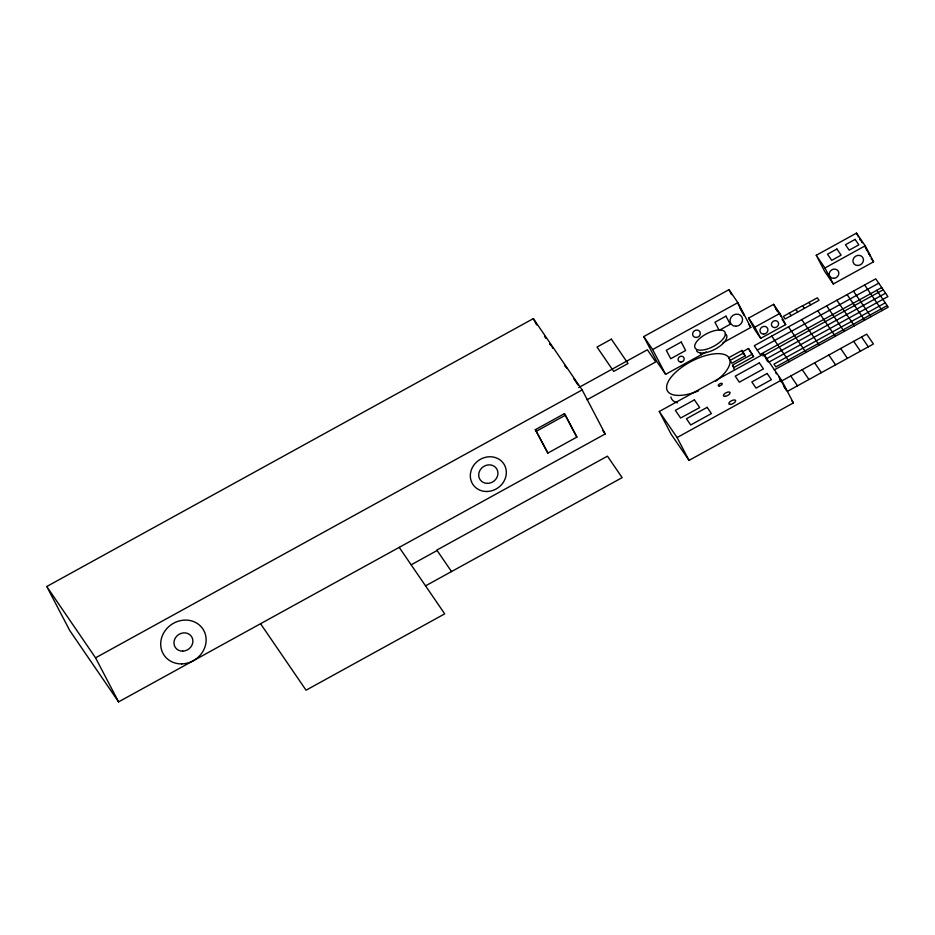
<?xml version="1.0" encoding="UTF-8"?>
<svg xmlns="http://www.w3.org/2000/svg" width="935" height="935" viewBox="0 0 935 935"><rect width="100%" height="100%" fill="white"/><g stroke="black" fill="none" stroke-linecap="round" stroke-linejoin="round"><path stroke-width="1.4" d="M46.75 586.514L533.347 318.601L582.154 389.918L605.179 433.969L118.581 701.881L69.774 630.564L46.75 586.514L95.557 657.831L118.581 701.881M706.299 351.946L665.603 374.351L656.721 361.377L643.759 336.577L728.973 289.663L737.855 302.636L750.817 327.437L722.848 342.829M816.255 255.29L856.507 233.119L865.191 245.8L873.559 261.812L833.295 283.971L824.623 271.29L816.255 255.29L824.927 267.971L833.295 283.971M578.695 387.581L647.382 349.76L655.715 361.95L587.028 399.771M643.759 336.577L652.642 349.55L737.855 302.636M95.557 657.831L582.154 389.918M824.927 267.971L865.191 245.8M535.369 429.656L564.389 413.679L565.43 415.21L576.872 437.101L547.863 453.078L535.369 429.656L547.863 453.078M536.421 431.187L565.43 415.21M748.619 318.099L773.607 304.342L779.825 313.424L785.669 324.609L760.693 338.365L754.475 329.295L748.619 318.099L754.837 327.18L760.693 338.365M754.837 327.18L779.825 313.424M802.639 305.839L817.33 297.821L819.037 300.31L785.131 318.975L783.355 316.381L802.534 305.698L804.369 308.386M741.911 350.461L728.587 357.789L731.836 363.212L745.148 355.884L741.911 350.461L745.148 355.884M742.25 351.946L748.467 348.521L753.61 356.609L733.694 367.572L732.409 365.106L752.324 354.143M730.317 360.302L743.629 352.974M757.245 350.087L878.736 283.188M881.728 287.559L760.237 354.447L754.253 345.716L875.756 278.829L887.923 296.605L768.967 362.102M659.257 411.493L763.638 354.026L781.461 380.077L793.394 402.915L689.025 460.382L671.201 434.331L659.257 411.493L677.092 437.545L689.025 460.382M763.018 355.943L883.236 289.756M766.642 358.666L885.574 293.181M885.281 302.823L773.958 364.112L775.851 366.894L887.186 305.605M411.143 564.822L437.124 550.516M774.25 369.921L888.25 307.159L876.714 290.317M677.092 437.545L781.461 380.077M780.561 381.585L866.698 334.169L873.43 344.01L787.293 391.426M425.542 585.859L622.137 477.633L607.446 456.163L436.832 550.096L451.523 571.566M871.186 258.352L873.559 261.812M864.606 284.965L882.114 310.537M853.456 291.101L870.964 316.684M847.098 294.595L864.606 320.179M836.883 300.228L854.391 325.801M861.567 336.986L868.299 346.827M853.678 341.333L860.422 351.174M826.657 305.85L844.165 331.434M817.786 310.736L835.294 336.32M840.67 348.498L847.402 358.339M808.927 302.379L810.668 304.915M828.831 355.008L835.563 364.849M795.872 309.356L797.719 312.045M801.727 319.583L819.235 345.155M789.292 313.015L791.115 315.679M814.642 362.827L821.374 372.668M788.474 326.876L805.982 352.46M782.069 319.361L785.669 324.609M802.218 369.664L808.95 379.505M771.714 336.109L789.21 361.693M790.753 375.975L797.485 385.816M738.159 304.202L744.307 315.34L742.928 313.33M748.584 324.176L750.817 327.437M779.019 377.191L786.592 390.421L783.822 386.377M791.758 400.519L793.394 402.915M753.61 356.609L748.467 348.521M573.552 378.453L578.181 385.22M544.532 336.366L545.97 338.458M602.736 430.404L605.179 433.969M576.872 437.101L564.389 413.679M399.21 547.372L444.709 613.863L306.049 690.205L260.549 623.715M865.342 246.875L870.45 256.33L868.428 253.198M860.96 240.727L859.756 238.974L860.083 239.781M775.582 372.492L776.401 373.836M566.715 368.039L564.927 365.421L565.406 366.637M551.241 345.541L549.733 343.542M779.358 313.318L780.071 314.557M780.444 315.773L780.783 316.357M861.532 241.721L862.152 242.819M777.663 311.671L776.424 309.38M552.024 346.885L552.865 348.381M866.348 249.411L867.014 250.65M780.433 315.235L781.076 316.451M779.358 313.798L779.708 314.44M777.978 311.776L776.225 308.959M856.507 233.119L858.435 236.812M773.607 304.342L776.856 310.56M779.615 378.348L780.818 380.639M739.854 307.767L742.238 312.325M763.638 354.026L767.612 361.646M728.973 289.663L731.567 294.618M700.011 352.483L701.192 354.751M652.642 349.55L665.603 374.351M533.347 318.601L536.643 324.901M865.342 247.413L865.787 248.301M550.06 344.279L550.575 345.331M733.122 365.678L734.267 369.454M677.478 402.821A34.969 14.89 -27.6 0 1 670.909 396.978M698.585 390.83A34.969 14.89 -27.6 0 1 668.268 381.527A34.969 14.89 -27.6 0 1 717.835 353.629A34.969 14.89 -27.6 0 1 715.602 381.246M725.244 333.795A16.888 7.188 -27.6 0 1 716.561 348.369A16.888 7.188 -27.6 0 1 696.517 350.66M611.385 339.16L597.033 347.06L613.699 371.405L628.051 363.505L611.385 339.16M836.918 249.026L827.51 254.203L831.718 260.351L841.114 255.161L836.918 249.026M855.116 239.395L845.462 244.713L849.19 250.159L858.844 244.841L855.116 239.395M725.992 316.147L714.936 322.236L719.179 330.347L730.235 324.258L725.992 316.147M681.229 342.046L666.304 350.274L670.722 358.724L685.647 350.508L681.229 342.046M759.325 362.885L735.214 376.162L739.328 382.181L763.451 368.904L759.325 362.885M694.424 399.853L675.362 410.348L680.633 418.038L699.696 407.555L694.424 399.853M767.156 373.486L751.822 381.936L756.064 388.13L771.398 379.68L767.156 373.486M707.152 407.344L686.442 418.751L690.696 424.969L711.406 413.562L707.152 407.344M181.671 663.897A23.422 21.166 -34.4 0 0 203.912 630.716A23.422 21.166 -34.4 0 0 164.665 631.37A23.422 21.166 -34.4 0 0 181.671 663.897M182.687 651.134A9.771 8.836 -34.4 0 0 191.967 637.284A9.771 8.836 -34.4 0 0 175.593 637.565A9.771 8.836 -34.4 0 0 182.687 651.134M486.936 491.494A18.571 16.783 -34.4 0 0 504.573 465.174A18.571 16.783 -34.4 0 0 473.461 465.7A18.571 16.783 -34.4 0 0 486.936 491.494M487.591 483.395A9.911 8.953 -34.4 0 0 496.999 469.347A9.911 8.953 -34.4 0 0 480.391 469.627A9.911 8.953 -34.4 0 0 487.591 483.395M705.2 349.573A16.888 7.188 -27.6 0 0 725.069 332.357A16.888 7.188 -27.6 0 0 699.859 338.306A16.888 7.188 -27.6 0 0 705.2 349.573M696.154 337.477A3.974 3.6 -34.4 0 0 699.929 331.843A3.974 3.6 -34.4 0 0 693.267 331.948A3.974 3.6 -34.4 0 0 696.154 337.477M735.81 326.257A6.487 5.867 -34.4 0 0 741.969 317.058A6.487 5.867 -34.4 0 0 731.088 317.245A6.487 5.867 -34.4 0 0 735.81 326.257M680.89 362.09A3.144 2.84 -34.4 0 0 683.871 357.637A3.144 2.84 -34.4 0 0 678.611 357.731A3.144 2.84 -34.4 0 0 680.89 362.09M763.638 334.075A4.114 3.717 -34.4 0 0 767.553 328.243A4.114 3.717 -34.4 0 0 760.646 328.36A4.114 3.717 -34.4 0 0 763.638 334.075M774.741 327.589A3.705 3.343 -34.4 0 0 778.259 322.341A3.705 3.343 -34.4 0 0 772.053 322.446A3.705 3.343 -34.4 0 0 774.741 327.589M725.092 396.346A3.705 1.578 -27.6 0 0 730.106 392.782A3.705 1.578 -27.6 0 0 725.046 393.366A3.705 1.578 -27.6 0 0 725.092 396.346M730.551 404.411A3.775 1.601 -27.6 0 0 735.658 400.776A3.775 1.601 -27.6 0 0 730.504 401.372A3.775 1.601 -27.6 0 0 730.551 404.411M719.237 385.968A2.232 0.947 -27.6 0 0 722.264 383.817A2.232 0.947 -27.6 0 0 719.214 384.168A2.232 0.947 -27.6 0 0 719.237 385.968M833.669 278.349A4.955 4.476 -34.4 0 0 838.379 271.325A4.955 4.476 -34.4 0 0 830.07 271.466A4.955 4.476 -34.4 0 0 833.669 278.349M857.781 265.505A5.446 4.92 -34.4 0 0 862.958 257.791A5.446 4.92 -34.4 0 0 853.83 257.943A5.446 4.92 -34.4 0 0 857.781 265.505"/></g></svg>
